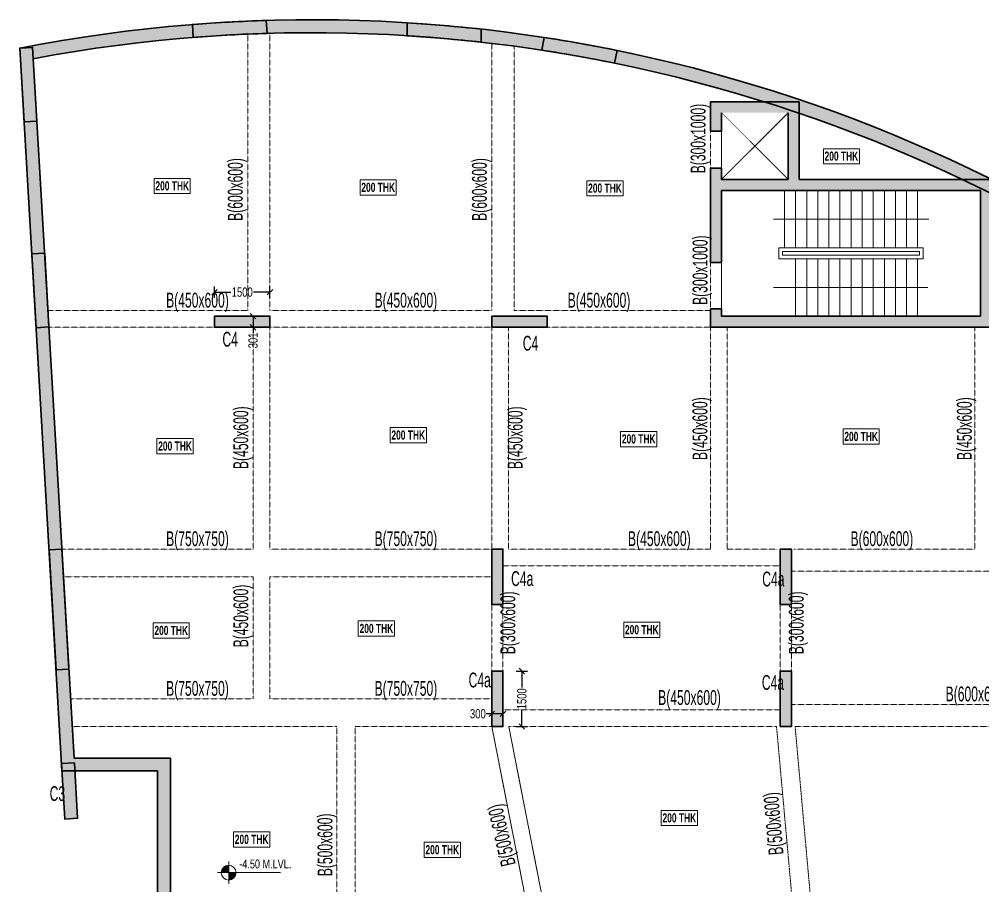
# Model space of a CAD drawing. Header units: millimetres. Extents: x -21 to 359617, y -13 to 62571.
# Drawn here: x -21 to 26061, y 37497 to 60958 of the extents above; entities that cross this region are included whole.
import ezdxf

# ---------------------------------------------------------------- set-up
doc = ezdxf.new("R2010")
doc.units = ezdxf.units.MM
doc.linetypes.add('HIDDEN', pattern=[0.375, 0.25, -0.125])
doc.linetypes.add('HIDDEN2', pattern=[0.1875, 0.125, -0.0625])
for name, color, linetype, lineweight in [('A-ANNO-DIMS', 8, 'Continuous', 15), ('A-DETL-MISC', 35, 'Continuous', 15), ('A-FLOR-IDEN', 11, 'Continuous', 9), ('A-HIDD-ABVE', 8, 'HIDDEN', 20), ('A-HIDD-BELW', 8, 'HIDDEN2', 20), ('G-____-____-DIMS', 7, 'Continuous', 9), ('S-BEAM', 7, 'Continuous', 18), ('S-BEAM-IDEN', 2, 'Continuous', 9), ('S-COL HATCH', 9, 'Continuous', 0), ('S-COLS', 5, 'Continuous', 35)]:
    doc.layers.add(name, color=color, linetype=linetype, lineweight=lineweight)
doc.layers.add('changes', color=7, linetype='Continuous')
doc.styles.add('Dim.s & Anno.(Misc.)', font='ARIALN.TTF')
doc.styles.add('SOBHA', font='swisscl.ttf')
doc.styles.add('Swis721 LtCn BT', font='swisscl.ttf', dxfattribs={"width": 0.9, "height": 233.3551617873649})
doc.styles.add('Swis721 LtCn BT_1', font='swisscl.ttf', dxfattribs={"height": 239.9999999999999})
doc.styles.add('Swis721 LtCn BT_B', font='', dxfattribs={"width": 0.9, "height": 246.9183359013865})
doc.styles.get('Swis721 LtCn BT_B').set_extended_font_data('Swis721 LtCn BT', bold=True)
doc.dimstyles.new('A-GFC-100', dxfattribs={"dimscale": 100, "dimtxt": 1.75, "dimasz": 1.5, "dimexe": 1.5, "dimexo": 0, "dimgap": 1, "dimtad": 1, "dimdsep": 46, "dimtxsty": 'Dim.s & Anno.(Misc.)', "dimblk": 'ARCHTICK', "dimcen": 0, "dimdle": 1.5, "dimclrd": 256, "dimclre": 8, "dimclrt": 6, "dimazin": 2, "dimtfac": 1, "dimtix": 1, "dimtmove": 2, "dimatfit": 3, "dimfxl": 1, "dimtolj": 1, "dimlwd": -1, "dimlwe": 9, "dimarcsym": 0})
doc.dimstyles.new('S-100', dxfattribs={"dimscale": 100, "dimtxt": 2.5, "dimasz": 1.5, "dimexe": 1.5, "dimexo": 1.5, "dimgap": 0.1, "dimtad": 0, "dimdec": 0, "dimrnd": 0.0005, "dimzin": 0, "dimdsep": 46, "dimtxsty": 'SOBHA', "dimblk": 'OBLIQUE', "dimcen": 0.09, "dimclrd": 8, "dimclre": 8, "dimclrt": 6, "dimadec": 0, "dimazin": 0, "dimtfac": 1, "dimtdec": 0, "dimtofl": 0, "dimtmove": 0, "dimatfit": 3, "dimfxl": 1.5, "dimfxlon": 1, "dimtolj": 1, "dimtzin": 0, "dimlwd": -1, "dimlwe": -1, "dimarcsym": 0})

# ---------------------------------------------------------------- blocks, each defined once
blk = doc.blocks.new('_ARCHTICK')
at = {"color": 0, "linetype": 'ByBlock', "const_width": 0.15}
blk.add_lwpolyline([(-0.5, -0.5), (0.5, 0.5)], dxfattribs=at)
blk = doc.blocks.new('A$C31bf04c8')
at = {"layer": 'S-COL HATCH', "transparency": 33554687}
h = blk.add_hatch(color=256, dxfattribs=at)
h.dxf.hatch_style = 1
edge = h.paths.add_edge_path()
edge.add_line((-12645.22190790623, -10575.19985628128), (46759.53647775203, -10575.19985628128))
edge.add_line((46759.53647775203, -10575.19985628128), (50154.77851886302, -10425.00601053238))
edge.add_line((50154.77851886302, -10425.00601053238), (50154.77851886302, 18362.28214049339))
edge.add_arc((65982.97857690603, 101150.6081447527), 84287.8332837242, 235.3318360843077, 259.1763076908551, ccw=False)
edge.add_arc((-8446.611141368747, 268.2098512127995), 41199.68046838963, 49.9961516128636, 101.0852321286915)
edge.add_line((-16368.03390341252, 40699.19712734222), (-15227.48269014805, 21150.0005850792))
edge.add_line((-15227.48269014805, 21150.0005850792), (-12645.22190790623, 21150.00058484077))
edge.add_line((-12645.22190790623, 21150.00058484077), (-12645.22190790623, -10575.19985628128))
edge = h.paths.add_edge_path(flags=16)
edge.add_line((-12295.22190838307, -10225.19985580444), (46751.79886502772, -10225.19985580444))
edge.add_line((46751.79886502772, -10225.19985580444), (49804.77851838618, -10090.14652299881))
edge.add_line((49804.77851838618, -10090.14652299881), (49804.77851838618, 18073.36296987534))
edge.add_arc((65982.9785742499, 101150.6081398986), 84637.83327854906, 235.3207608542366, 258.9803174311657, ccw=False)
edge.add_arc((-8446.611140910538, 268.2098531685769), 40849.68046623029, 49.97334944151059, 100.6567920093794)
edge.add_line((-16000.76089220494, 40413.33677697181), (-14897.30743341893, 21500.00058507919))
edge.add_line((-14897.30743341893, 21500.00058507919), (-12295.22190838307, 21500.00058460236))
edge.add_line((-12295.22190838307, 21500.00058460236), (-12295.22190838307, -10225.19985580444))
h = blk.add_hatch(color=256, dxfattribs=at)
h.dxf.hatch_style = 1
h.paths.add_polyline_path([(-9680.507208030673, 41099.25634849444), (-9699.67745225504, 41448.83023893833, 0.011850094801779), (-11696.67691299319, 41339.31694778055), (-11677.5066617839, 40989.74305733666, -0.0119492284188127)])
h = blk.add_hatch(color=256, dxfattribs=at)
h.dxf.hatch_style = 1
h.paths.add_polyline_path([(-3886.379517793655, 40862.68513311073), (-3886.37951593101, 41214.73544520885, 0.0118917816617123), (-5886.37951593101, 41382.61749047413), (-5886.37951593101, 41031.98205364495, -0.0119919745653029)])
h = blk.add_hatch(color=256, dxfattribs=at)
h.dxf.hatch_style = 1
h.paths.add_polyline_path([(-282.2607116214931, 40293.69900645315), (-212.526349119842, 40636.68168668821, 0.0118113912016586), (-2181.819570951164, 40988.96906228736), (-2251.632284607739, 40645.60098743066, -0.0119099033513172)])
h = blk.add_hatch(color=256, dxfattribs=at)
h.dxf.hatch_style = 1
h.paths.add_polyline_path([(-16018.62856588885, 40719.59102217108), (-16368.03440779075, 40699.20577195286), (-16251.54726236686, 38702.60096753762), (-15902.14142139628, 38722.9862177521)])
h = blk.add_hatch(color=256, dxfattribs=at)
h.dxf.hatch_style = 1
h.paths.add_polyline_path([(3425.353111915291, 39251.15887107328), (2314.552913472057, 39251.15887107328), (2314.552825734019, 38451.158669848), (2614.552662178874, 38451.158669848), (2614.552662178874, 38951.15887107328), (3425.353111915291, 38951.15887107328)], flags=17)
h.paths.add_polyline_path([(3725.35311191529, 39251.15887107328), (3425.353111915291, 39251.15887107328), (3425.353111915291, 38951.15887107328), (3725.35311191529, 38951.15887107328)], flags=17)
h.paths.add_polyline_path([(3763.891615465283, 39251.15887107328), (3725.35311191529, 39251.15887107328), (3725.35311191529, 38951.15887107328), (4414.552661702037, 38951.15887107328), (4414.552661702037, 37151.158669848), (2614.552662178874, 37151.158669848), (2614.552662178874, 37451.158669848), (2314.552741810679, 37451.158669848), (2314.552636906505, 34901.158669848), (2614.552661702037, 34901.158669848), (2614.552661702037, 36851.158669848), (9455.692081548274, 36851.158669848), (9455.692081548274, 37151.158669848), (9141.078686054794, 37151.158669848), (9136.835278585553, 37141.03068506718, 0.0001403111666475), (9115.549892831594, 37151.158669848), (4714.552661702037, 37151.158669848), (4714.552661702037, 39251.15887107328), (4610.311843480914, 39251.15887107328), (4539.36850810796, 38999.99560028687, 0.0048521537077584)])
h.paths.add_polyline_path([(9914.552662655711, 37151.158669848), (9455.692081548274, 37151.158669848), (9455.692081548274, 36851.158669848), (9614.552662178876, 36851.158669848), (9614.552662178876, 33451.15866960958), (9455.692081548274, 33451.15866960958), (9455.692081548274, 33151.15866960958), (9914.552662655711, 33151.15866960958)])
h.paths.add_polyline_path([(9455.692081548274, 33451.15866960958), (2614.552661702037, 33451.15866960958), (2614.552661702037, 33651.158669848), (2314.552662178874, 33651.158669848), (2314.552662178874, 33151.15866960958), (9455.692081548274, 33151.15866960958)])
h = blk.add_hatch(color=256, dxfattribs=at)
h.dxf.hatch_style = 1
h.paths.add_polyline_path([(-15694.00020724535, 35156.51154147834), (-16043.40604635328, 35136.12629126385), (-15926.91890232637, 33139.5214866139), (-15577.51306321844, 33159.90673683211)])
h = blk.add_hatch(color=256, dxfattribs=at)
h.dxf.hatch_style = 1
h.paths.add_polyline_path([(-11101.74020648375, 33451.15858155862), (-11101.74020555243, 33151.15858174488), (-9601.740205552429, 33151.15858663246), (-9601.740206483752, 33451.15858574584)])
h = blk.add_hatch(color=256, dxfattribs=at)
h.dxf.hatch_style = 1
h.paths.add_polyline_path([(-3599.794399350882, 33451.15860553831), (-3599.79439841956, 33151.1586064212), (-2099.794398419559, 33151.15860944986), (-2099.794399350882, 33451.15860949829)])
h = blk.add_hatch(color=256, dxfattribs=at)
h.dxf.hatch_style = 1
h.paths.add_polyline_path([(-15227.36483162269, 27149.97082721069), (-15576.77067259326, 27129.58557769284), (-15387.47906606272, 23885.10276979953), (-15038.07322509214, 23905.48802024871)])
h = blk.add_hatch(color=256, dxfattribs=at)
h.dxf.hatch_style = 1
h.paths.add_polyline_path([(-3599.794376533479, 25651.1652164869), (-3299.794378116728, 25651.16521741822), (-3299.794382307679, 27151.16521741822), (-3599.794380258769, 27151.1652164869)])
h = blk.add_hatch(color=256, dxfattribs=at)
h.dxf.hatch_style = 1
h.paths.add_polyline_path([(-3599.79426477477, 25651.16528400406), (-3299.794264495373, 25651.16528400406), (-3299.794264495373, 27151.16528400406), (-3599.79426477477, 27151.16528400406)])
h = blk.add_hatch(color=256, dxfattribs=at)
h.dxf.hatch_style = 1
h.paths.add_polyline_path([(4200.20562095195, 25651.16523743793), (4500.205622628331, 25651.16523836926), (4500.205618903041, 27151.16523836926), (4200.205616760999, 27151.16523743793)])
h = blk.add_hatch(color=256, dxfattribs=at)
h.dxf.hatch_style = 1
h.paths.add_polyline_path([(4200.205734573304, 25651.16528400406), (4500.205732524395, 25651.16528400406), (4500.205732524395, 27151.16528400406), (4200.205734573304, 27151.16528400406)])
h = blk.add_hatch(color=256, dxfattribs=at)
h.dxf.hatch_style = 1
h.paths.add_polyline_path([(-3599.794370945544, 22351.17455201596), (-3299.794368803502, 22351.17455294728), (-3299.794372994453, 23851.17455294728), (-3599.794374670834, 23851.17455201596)])
h = blk.add_hatch(color=256, dxfattribs=at)
h.dxf.hatch_style = 1
h.paths.add_polyline_path([(-3599.794266171754, 22351.17461953685), (-3299.794266358019, 22351.17461953685), (-3299.794266358019, 23851.17461953685), (-3599.794266171754, 23851.17461953685)])
h = blk.add_hatch(color=256, dxfattribs=at)
h.dxf.hatch_style = 1
h.paths.add_polyline_path([(4200.205630265176, 22351.17457297072), (4500.205628681928, 22351.17457390204), (4500.20562588796, 23851.17457390204), (4200.205626074224, 23851.17457297072)])
h = blk.add_hatch(color=256, dxfattribs=at)
h.dxf.hatch_style = 1
h.paths.add_polyline_path([(4200.205732710659, 22351.17461953685), (4500.205731127411, 22351.17461953685), (4500.205731127411, 23851.17461953685), (4200.205732710659, 23851.17461953685)])
h = blk.add_hatch(color=256, dxfattribs=at)
h.dxf.hatch_style = 1
h.paths.add_polyline_path([(-15238.98340471461, 21348.21740726382), (-15151.61804983765, 19850.76380383596), (-14802.21220747009, 19871.14905335381), (-14889.57756374404, 21368.60265678167)])
at = {"layer": 'S-COLS'}
for p, q in [((4714.552661702037, 39251.15887107328, 5.387693649e-07), (2314.552913472057, 39251.15887107328, 3.290228189e-07)), ((4714.552661702037, 37151.158669848, 2.090836027e-07), (4714.552661702037, 39251.15887107328, 5.387693649e-07)), ((4414.552661702037, 37151.158669848, 2.090836027e-07), (4414.552661702037, 38951.15887107328, 5.387693649e-07)), ((4414.552661702037, 37151.158669848, 2.090836027e-07), (2614.552662178874, 37151.158669848)), ((9914.552662655711, 37151.158669848), (4714.552661702037, 37151.158669848, 2.090836027e-07)), ((2614.552661702037, 36851.158669848), (9614.552662178876, 36851.158669848)), ((2614.552661702037, 34901.158669848), (2614.552661702037, 36851.158669848)), ((9614.552662178876, 36851.158669848), (9614.552662178876, 33451.15866960958)), ((2314.552662178874, 34901.158669848), (2614.552661702037, 34901.158669848)), ((2314.552662178874, 33651.158669848), (2314.552662178874, 33151.15866960958)), ((2614.552661702037, 33651.158669848), (2314.552662178874, 33651.158669848)), ((2614.552661702037, 33451.15866960958), (2614.552661702037, 33651.158669848)), ((9614.552662178876, 33451.15866960958), (2614.552661702037, 33451.15866960958)), ((2314.552662178874, 33151.15866960958), (9914.552662655711, 33151.15866960958))]:
    blk.add_line(p, q, dxfattribs=at)
at = {"layer": 'S-COLS', "elevation": -6.406737e-10}
blk.add_lwpolyline([(-12645.22190790623, -10575.19985628128), (46759.53647775203, -10575.19985628128), (50154.77851886302, -10425.00601053238), (50154.77851886302, 18362.28214049339, -0.104418166803797), (18038.15277118236, 31827.21730065346, 0.2266855225477514), (-16368.03390341252, 40699.19712734222), (-15227.48269014805, 21150.0005850792), (-12645.22190790623, 21150.00058484077)], format="xyb", close=True, dxfattribs=at)
at = {"layer": 'S-COLS'}
for points, elevation in [([(-9699.67745225504, 41448.83023893833, 0.011850094801779), (-11696.67691299319, 41339.31694778055), (-11677.5066617839, 40989.74305733666, -0.0119492284188127), (-9680.507208030673, 41099.25634849444), (-9699.67745225504, 41448.83023893833)], -4.87149e-10), ([(-5886.379504289478, 41382.61748977377, -0.0118917815926114), (-3886.37951593101, 41214.73544520885), (-3886.379517793655, 40862.68513311073, 0.0119919745653029), (-5886.37951593101, 41031.98205364495), (-5886.37951593101, 41382.61749024317)], -6.406737e-10), ([(-282.2607115395367, 40293.69900684804), (-212.526349119842, 40636.68168668821, 0.0118113912016587), (-2181.819570951164, 40988.96906228736), (-2251.632284607739, 40645.60098743066, -0.0119099032839088), (-282.2607227154076, 40293.69900871068)], -4.87149e-10)]:
    blk.add_lwpolyline(points, format="xyb", dxfattribs=dict(at, elevation=elevation))
blk.add_lwpolyline([(-12295.22190838307, -10225.19985580444), (46751.79886502772, -10225.19985580444), (49804.77851838618, -10090.14652299881), (49804.77851838618, 18073.36296987534, -0.1036025941680122), (17825.60995406657, 31548.66370105744, 0.2248253873117498), (-16000.76089220494, 40413.33677697181), (-14897.30743341893, 21500.00058507919), (-12295.22190838307, 21500.00058460236)], format="xyb", close=True, dxfattribs=at)
for points, elevation in [([(-16368.03440779075, 40699.20577195286), (-16018.62856588885, 40719.59102217108), (-15902.14142139628, 38722.9862177521), (-16251.54726236686, 38702.60096753762)], -4.87149e-10), ([(-16043.40604635328, 35136.12629126385), (-15694.00020724535, 35156.51154147834), (-15577.51306321844, 33159.90673683211), (-15926.91890232637, 33139.5214866139)], -4.87149e-10), ([(-11101.74020648375, 33451.15858155862), (-11101.74020555243, 33151.15858174488), (-9601.740205552429, 33151.15858663246), (-9601.740206483752, 33451.15858574584)], -4.87149e-10), ([(-3599.794399350882, 33451.15860553831), (-3599.79439841956, 33151.1586064212), (-2099.794398419559, 33151.15860944986), (-2099.794399350882, 33451.15860949829)], -4.87149e-10), ([(-15576.77067259326, 27129.58557769284), (-15227.36483162269, 27149.97082721069), (-15038.07322509214, 23905.48802024871), (-15387.47906606272, 23885.10276979953)], -4.083295e-10), ([(-3599.794376533479, 25651.1652164869), (-3299.794378116728, 25651.16521741822), (-3299.794382307679, 27151.16521741822), (-3599.794380258769, 27151.1652164869)], -4.87149e-10), ([(-3599.79426477477, 25651.16528400406), (-3299.794264495373, 25651.16528400406), (-3299.794264495373, 27151.16528400406), (-3599.79426477477, 27151.16528400406)], -4.87149e-10), ([(4200.20562095195, 25651.16523743793), (4500.205622628331, 25651.16523836926), (4500.205618903041, 27151.16523836926), (4200.205616760999, 27151.16523743793)], -4.87149e-10), ([(4200.205734573304, 25651.16528400406), (4500.205732524395, 25651.16528400406), (4500.205732524395, 27151.16528400406), (4200.205734573304, 27151.16528400406)], -4.87149e-10), ([(-3599.794370945544, 22351.17455201596), (-3299.794368803502, 22351.17455294728), (-3299.794372994453, 23851.17455294728), (-3599.794374670834, 23851.17455201596)], -4.87149e-10), ([(-3599.794266171754, 22351.17461953685), (-3299.794266358019, 22351.17461953685), (-3299.794266358019, 23851.17461953685), (-3599.794266171754, 23851.17461953685)], -4.87149e-10), ([(4200.205630265176, 22351.17457297072), (4500.205628681928, 22351.17457390204), (4500.20562588796, 23851.17457390204), (4200.205626074224, 23851.17457297072)], -4.87149e-10), ([(4200.205732710659, 22351.17461953685), (4500.205731127411, 22351.17461953685), (4500.205731127411, 23851.17461953685), (4200.205732710659, 23851.17461953685)], -4.87149e-10), ([(-15238.98340471461, 21348.21740726382), (-14889.57756374404, 21368.60265678167), (-14802.21220747009, 19871.14905335381), (-15151.61804983765, 19850.76380383596)], -4.87149e-10)]:
    blk.add_lwpolyline(points, close=True, dxfattribs=dict(at, elevation=elevation))
at = {"layer": 'S-COLS', "elevation": -6.629432e-10}
for points in [[(2614.552662178874, 38951.15887107328), (2614.552662178874, 38451.158669848), (2314.552825734019, 38451.158669848), (2314.552913472057, 39251.15887107328)], [(2614.552662178874, 37151.158669848), (2614.552662178874, 37451.158669848), (2314.552741810679, 37451.158669848), (2314.552636906505, 34901.15870751813)]]:
    blk.add_lwpolyline(points, dxfattribs=at)
blk = doc.blocks.new('Spot Elevations - M_Spot Elevation - Target Filled-23738-FIRST FLOOR  FRAMING PLAN _NTA_')
at = {"layer": 'G-____-____-DIMS'}
h = blk.add_hatch(color=256, dxfattribs=at)
edge = h.paths.add_edge_path(flags=0)
edge.add_line((1.6e-15, 0), (-1.999999999999998, 0))
edge.add_arc((-2.6e-15, 1.9e-15), 1.999999999999994, 90.00000000000023, 180.0000000000001, ccw=False)
edge.add_line((1.6e-15, 1.999999999999998), (1.6e-15, 0))
h = blk.add_hatch(color=256, dxfattribs=at)
edge = h.paths.add_edge_path(flags=0)
edge.add_line((1.6e-15, 0), (2.000000000000003, 0))
edge.add_arc((9e-15, -5.8e-15), 1.999999999999992, 269.9999999999993, 359.99999999999983, ccw=False)
edge.add_line((1.6e-15, -1.999999999999999), (1.6e-15, 0))
for p, q in [((1.9e-15, -2.999999999999999), (1.9e-15, 2.999999999999999)), ((-2.999999999999997, 0), (14, 0))]:
    blk.add_line(p, q, dxfattribs=at)
blk.add_circle((1.6e-15, 0), 2.000000000000001, dxfattribs=at)
blk = doc.blocks.new('_OBLIQUE')
at = {"color": 0, "linetype": 'ByBlock'}
blk.add_line((-0.5, -0.5), (0.5, 0.5), dxfattribs=at)
blk = doc.blocks.new('*D69')
at = {"layer": 'changes', "color": 8, "transparency": 16777216}
for p, q in [((13420.6828584558, 43328.4615918336), (13720.6828584558, 43328.4615918336)), ((13570.6828584558, 43328.4615918336), (13570.6828584558, 42882.28531398302)), ((13570.6828584558, 41828.4615918336), (13570.6828584558, 42274.63786968419)), ((13420.6828584558, 41828.4615918336), (13720.6828584558, 41828.4615918336))]:
    blk.add_line(p, q, dxfattribs=at)
at = {"layer": 'changes', "color": 8, "transparency": 16777216, "xscale": 150, "yscale": 150, "zscale": 150}
for p, rotation in [((13570.6828584558, 43328.4615918336), 90), ((13570.6828584558, 41828.4615918336), 270)]:
    blk.add_blockref('_OBLIQUE', p, dxfattribs=dict(at, rotation=rotation))
at = {"layer": 'changes', "color": 6, "transparency": 16777216, "insert": (13570.68285845581, 42578.46159183359), "char_height": 250, "attachment_point": 5, "rotation": 90, "style": 'SOBHA'}
blk.add_mtext('\\A1;1500', dxfattribs=at)
blk = doc.blocks.new('*D70')
at = {"layer": 'changes', "color": 8, "transparency": 16777216}
for p, q in [((12759.70921852798, 42022.79644701754), (12759.70921852798, 42322.79644701755)), ((13059.70911589624, 42022.79644701754), (13059.70911589624, 42322.79644701755)), ((12759.70921852798, 42172.79644701755), (12609.70921852798, 42172.79644701755)), ((13059.70911589624, 42172.79644701755), (12759.70921852798, 42172.79644701755))]:
    blk.add_line(p, q, dxfattribs=at)
at = {"layer": 'changes', "color": 8, "transparency": 16777216, "xscale": 150, "yscale": 150, "zscale": 150, "rotation": 180}
blk.add_blockref('_OBLIQUE', (12759.70921852798, 42172.79644701755), dxfattribs=at)
at = {"layer": 'changes', "color": 8, "transparency": 16777216, "xscale": 150, "yscale": 150, "zscale": 150}
blk.add_blockref('_OBLIQUE', (13059.70911589624, 42172.79644701755), dxfattribs=at)
at = {"layer": 'changes', "color": 6, "transparency": 16777216, "insert": (12381.16400227635, 42172.79644701755), "char_height": 250, "attachment_point": 5, "style": 'SOBHA'}
blk.add_mtext('\\A1;300', dxfattribs=at)
blk = doc.blocks.new('*D71')
at = {"layer": 'changes', "color": 8, "transparency": 16777216}
for p, q in [((6450.873377017548, 52928.44562463217), (6150.873377017547, 52928.44562463217)), ((6300.873377017548, 52928.44562463217), (6300.873377017548, 52627.27590559923)), ((6450.873377017548, 52627.27590559923), (6150.873377017547, 52627.27590559923)), ((6300.873377017548, 52627.27590559923), (6300.873377017548, 52477.27590559923))]:
    blk.add_line(p, q, dxfattribs=at)
at = {"layer": 'changes', "color": 8, "transparency": 16777216, "xscale": 150, "yscale": 150, "zscale": 150}
for p, rotation in [((6300.873377017548, 52928.44562463217), 90), ((6300.873377017548, 52627.27590559923), 270)]:
    blk.add_blockref('_OBLIQUE', p, dxfattribs=dict(at, rotation=rotation))
at = {"layer": 'changes', "color": 6, "transparency": 16777216, "insert": (6300.873377017562, 52271.17498816803), "char_height": 250, "attachment_point": 5, "rotation": 90, "style": 'SOBHA'}
blk.add_mtext('\\A1;301', dxfattribs=at)
blk = doc.blocks.new('*D72')
at = {"layer": 'changes', "color": 8, "transparency": 16777216}
for p, q in [((5257.763278215987, 53427.35918835676), (5257.763278215987, 53727.35918835675)), ((5257.763278215987, 53577.35918835675), (5703.939556066577, 53577.35918835675)), ((6757.763278215986, 53577.35918835675), (6311.587000365397, 53577.35918835675)), ((6757.763278215986, 53427.35918835676), (6757.763278215986, 53727.35918835675))]:
    blk.add_line(p, q, dxfattribs=at)
at = {"layer": 'changes', "color": 8, "transparency": 16777216, "xscale": 150, "yscale": 150, "zscale": 150, "rotation": 180}
blk.add_blockref('_OBLIQUE', (5257.763278215987, 53577.35918835675), dxfattribs=at)
at = {"layer": 'changes', "color": 8, "transparency": 16777216, "xscale": 150, "yscale": 150, "zscale": 150}
blk.add_blockref('_OBLIQUE', (6757.763278215986, 53577.35918835675), dxfattribs=at)
at = {"layer": 'changes', "color": 6, "transparency": 16777216, "insert": (6007.763278215987, 53577.35918835675), "char_height": 250, "attachment_point": 5, "style": 'SOBHA'}
blk.add_mtext('\\A1;1500', dxfattribs=at)
blk = doc.blocks.new('A$Cf8d4ec59')
at = {"layer": 'A-DETL-MISC'}
for p, q in [((-5300.000001907349, -5.0067901611e-06), (-5300.000001907349, -1550.005597352982)), ((-5000.000005722046, -5.0067901611e-06), (-5000.000005722046, -1550.005597352982)), ((-4700.000005722046, -5.0067901611e-06), (-4700.000005722046, -1550.005597352982)), ((-4400.000001907349, -5.0067901611e-06), (-4400.000001907349, -1550.005597352982)), ((-4100.000001907349, -5.0067901611e-06), (-4100.000001907349, -1550.005597352982)), ((-3800.000001907349, -5.0067901611e-06), (-3800.000001907349, -1550.005597352982)), ((-3500.000005722046, -5.0067901611e-06), (-3500.000005722046, -1550.005597352982)), ((-3200.000005722046, -5.0067901611e-06), (-3200.000005722046, -1550.005597352982)), ((-2900.000001907349, -5.0067901611e-06), (-2900.000001907349, -1550.005597352982)), ((-2600.000001907349, -5.0067901611e-06), (-2600.000001907349, -1550.005597352982)), ((-2300.000001907349, -5.0067901611e-06), (-2300.000001907349, -1549.994012117386)), ((-2000.000005722046, -5.0067901611e-06), (-2000.000005722046, -1549.994012117386)), ((-1700.000005722046, -5.0067901611e-06), (-1700.000005722046, -1549.994012117386)), ((-5000.000005722046, -3400.00000500679), (-5000.000005722046, -1850.005112886429)), ((-4700.000005722046, -3400.00000500679), (-4700.000005722046, -1850.004632234573)), ((-4400.000001907349, -3400.00000500679), (-4400.000001907349, -1850.00414776802)), ((-4100.000001907349, -3400.00000500679), (-4100.000001907349, -1850.003667116165)), ((-3800.000001907349, -3400.00000500679), (-3800.000001907349, -1850.003182649612)), ((-3500.000005722046, -3400.00000500679), (-3500.000005722046, -1850.002698183059)), ((-3200.000005722046, -3400.00000500679), (-3200.000005722046, -1850.002217531204)), ((-2900.000001907349, -3400.00000500679), (-2900.000001907349, -1850.001733064651)), ((-2600.000001907349, -3400.00000500679), (-2600.000001907349, -1850.001252412796)), ((-2300.000001907349, -3400.00000500679), (-2300.000001907349, -1850.000771760941)), ((-2000.000005722046, -3400.00000500679), (-2000.000005722046, -1850.000287294388)), ((-1700.000005722046, -3400.00000500679), (-1700.000005722046, -1850.000287294388))]:
    blk.add_line(p, q, dxfattribs=at)
for points in [[(-1550.000001907348, -1549.999802827835), (-1550.000001907348, -1849.999806642532), (-5450.000005722046, -1850.005597352981), (-5450.000005722046, -1550.005597352982)], [(-1650.000001907348, -1649.999943971634), (-1650.000001907348, -1749.999940156936), (-5350.000001907349, -1750.00546002388), (-5350.000001907349, -1650.00546002388)]]:
    blk.add_lwpolyline(points, close=True, dxfattribs=at)
at = {"layer": 'A-ANNO-DIMS', "ltscale": 500}
for points in [[(-1400.000001907348, -775.0005238056183), (-5600.001485824584, -774.9584209918976)], [(-5599.998933792114, -2624.961293458939), (-1424.103029251098, -2625.000146150589)]]:
    blk.add_leader(points, dimstyle='A-GFC-100', override={"dimasz": 0.002, "dimtad": 0, "dimfxl": 0.18, "dimarcsym": 1}, dxfattribs=at)

msp = doc.modelspace()

# ---------------------------------------------------------------- linework, layer by layer
at = {"layer": 'A-FLOR-IDEN', "color": 8, "flags": 128}
for points in [[(22701.80753699676, 57458.11648962027), (22701.80753699676, 57046.29109279564), (21724.30753699676, 57046.29109279564), (21724.30753699676, 57458.11648962027)], [(22701.80753699676, 57458.11648962027), (22701.80753699676, 57046.29109279564), (21724.30753699676, 57046.29109279564), (21724.30753699676, 57458.11648962027)], [(4604.807536996765, 56654.61648962026), (4604.807536996765, 56242.79109279564), (3627.307536996765, 56242.79109279564), (3627.307536996765, 56654.61648962026)], [(4604.807536996765, 56654.61648962026), (4604.807536996765, 56242.79109279564), (3627.307536996765, 56242.79109279564), (3627.307536996765, 56654.61648962026)], [(10173.80753699676, 56613.61648962026), (10173.80753699676, 56201.79109279564), (9196.307536996766, 56201.79109279564), (9196.307536996766, 56613.61648962026)], [(10173.80753699676, 56613.61648962026), (10173.80753699676, 56201.79109279564), (9196.307536996766, 56201.79109279564), (9196.307536996766, 56613.61648962026)], [(16307.30753699676, 56592.61648962027), (16307.30753699676, 56180.79109279563), (15329.80753699676, 56180.79109279563), (15329.80753699676, 56592.61648962027)], [(16307.30753699676, 56592.61648962027), (16307.30753699676, 56180.79109279563), (15329.80753699676, 56180.79109279563), (15329.80753699676, 56592.61648962027)], [(10987.80753699676, 49914.11648962027), (10987.80753699676, 49502.29109279564), (10010.30753699676, 49502.29109279564), (10010.30753699676, 49914.11648962027)], [(10987.80753699676, 49914.11648962027), (10987.80753699676, 49502.29109279564), (10010.30753699676, 49502.29109279564), (10010.30753699676, 49914.11648962027)], [(23235.80753699676, 49876.74560256428), (23235.80753699676, 49464.92020573964), (22258.30753699676, 49464.92020573964), (22258.30753699676, 49876.74560256428)], [(23235.80753699676, 49876.74560256428), (23235.80753699676, 49464.92020573964), (22258.30753699676, 49464.92020573964), (22258.30753699676, 49876.74560256428)], [(4680.307536996764, 49617.11648962027), (4680.307536996764, 49205.29109279564), (3702.807536996765, 49205.29109279564), (3702.807536996765, 49617.11648962027)], [(4680.307536996764, 49617.11648962027), (4680.307536996764, 49205.29109279564), (3702.807536996765, 49205.29109279564), (3702.807536996765, 49617.11648962027)], [(17220.30753699676, 49809.61648962026), (17220.30753699676, 49397.79109279564), (16242.80753699676, 49397.79109279564), (16242.80753699676, 49809.61648962026)], [(17220.30753699676, 49809.61648962026), (17220.30753699676, 49397.79109279564), (16242.80753699676, 49397.79109279564), (16242.80753699676, 49809.61648962026)], [(10125.80753699676, 44684.11648962026), (10125.80753699676, 44272.29109279564), (9148.307536996766, 44272.29109279564), (9148.307536996766, 44684.11648962026)], [(10125.80753699676, 44684.11648962026), (10125.80753699676, 44272.29109279564), (9148.307536996766, 44272.29109279564), (9148.307536996766, 44684.11648962026)], [(17303.80753699676, 44650.11648962026), (17303.80753699676, 44238.29109279564), (16326.30753699676, 44238.29109279564), (16326.30753699676, 44650.11648962026)], [(17303.80753699676, 44650.11648962026), (17303.80753699676, 44238.29109279564), (16326.30753699676, 44238.29109279564), (16326.30753699676, 44650.11648962026)], [(18318.80753699676, 39560.61648962027), (18318.80753699676, 39148.79109279564), (17341.30753699676, 39148.79109279564), (17341.30753699676, 39560.61648962027)], [(18318.80753699676, 39560.61648962027), (18318.80753699676, 39148.79109279564), (17341.30753699676, 39148.79109279564), (17341.30753699676, 39560.61648962027)], [(6752.307536996764, 38979.11648962027), (6752.307536996764, 38567.29109279564), (5774.807536996764, 38567.29109279564), (5774.807536996764, 38979.11648962027)], [(6752.307536996764, 38979.11648962027), (6752.307536996764, 38567.29109279564), (5774.807536996764, 38567.29109279564), (5774.807536996764, 38979.11648962027)], [(11907.80753699676, 38699.11648962027), (11907.80753699676, 38287.29109279564), (10930.30753699676, 38287.29109279564), (10930.30753699676, 38699.11648962027)], [(11907.80753699676, 38699.11648962027), (11907.80753699676, 38287.29109279564), (10930.30753699676, 38287.29109279564), (10930.30753699676, 38699.11648962027)]]:
    msp.add_lwpolyline(points, close=True, dxfattribs=at)
at = {"layer": 'A-FLOR-IDEN', "color": 8, "elevation": -2.291762e-10, "flags": 128}
msp.add_lwpolyline([(4577.061805568499, 44629.75774032748), (4577.061805568499, 44217.93234350285), (3599.561805568499, 44217.93234350285), (3599.561805568499, 44629.75774032748)], close=True, dxfattribs=at)
msp.add_lwpolyline([(4577.061805568499, 44629.75774032748), (4577.061805568499, 44217.93234350285), (3599.561805568499, 44217.93234350285), (3599.561805568499, 44629.75774032748)], close=True, dxfattribs=at)
at = {"layer": 'A-HIDD-ABVE', "linetype": 'HIDDEN'}
for p, q in [((18974.05614459128, 58428.44591224691, -1.4005917e-09), (20774.05614640178, 56628.4457087343, -1.4005917e-09)), ((18974.05614687861, 56628.4457087343, -1.4005914e-09), (20774.05614411445, 58428.44590767225, 5.38031716e-07))]:
    msp.add_line(p, q, dxfattribs=at)
at = {"layer": 'S-BEAM', "linetype": 'HIDDEN'}
for p, q in [((6157.3445223494, 53077.27593944346), (6157.344522353125, 60590.12554662055)), ((6757.344522353125, 53077.27593944346), (6757.344522353125, 60596.19108509025)), ((12759.70908581824, 53077.27593944719, -1.2247974e-09), (12759.70908581452, 60306.62066369256, -1.2247974e-09)), ((13359.70908581452, 53077.27583348876, -1.2247974e-09), (13359.70908581452, 60230.41484334072, -1.2247974e-09)), ((18674.05633270354, 57927.27593812472, -1.4005917e-09), (18674.05616926015, 56927.27593812471, -1.4005917e-09)), ((18674.05614411444, 54377.27593793845, -1.4005917e-09), (18674.05616926015, 53127.27593793845, -1.4005917e-09)), ((756.3148775434619, 53077.27593944719), (6157.344522345675, 53077.27593944346)), ((6757.344522353125, 53077.27593944346), (12759.70908581452, 53077.27593945092)), ((13359.70908581452, 53077.27580267688), (18674.05614687861, 53077.27600318318)), ((782.1456873192019, 52627.2759394472), (12759.71356141181, 52627.27587159848, -1.5541164e-09)), ((6307.76327914731, 46627.28255055597, -1.2247974e-09), (6307.76327914731, 52628.44562551877, -1.2247974e-09)), ((6757.76327913986, 46628.45223817726, -1.2247974e-09), (6757.763279147309, 52628.44562551877, -1.2247974e-09)), ((12759.29032506407, 52627.27595059699), (18674.05614687861, 52627.2759231863, -1.4005917e-09)), ((12759.7090862839, 46627.28254755339, -1.3001818e-09), (12759.7090862839, 52627.27593489489, -1.3001818e-09)), ((13209.70908628018, 46627.28254755339, -1.3001818e-09), (13209.7090862839, 52627.27593489489, -1.3001818e-09)), ((18674.05614715428, 46627.2825359044, -1.323602e-09), (18674.05614687861, 52627.2759231863, -1.4005917e-09)), ((19124.05614715428, 46627.2825359044, -1.323602e-09), (19124.05614687861, 52627.2759232012, -1.4005917e-09)), ((25824.05614763112, 46627.2825359044, -1.323602e-09), (25824.05614735545, 52627.2759231863, -1.4005917e-09)), ((1132.624345898491, 46627.28255055597), (6307.763279143585, 46627.28255055225)), ((6757.340046185864, 46627.28255055597), (13059.70910239578, 46627.28255056342)), ((13209.70908628018, 46627.28255055225), (18674.05614715428, 46627.28255055225)), ((19124.05614715428, 46627.28255055597), (20484.70910865054, 46627.28255055597)), ((20934.70910865055, 46627.28255055597), (25824.05614763485, 46627.28255055225)), ((13059.71369484426, 46177.28255055597), (20559.2903292364, 46177.28255055597)), ((20859.71369254203, 46027.28255055224), (29684.70910863192, 46027.28255055224)), ((1176.381306629491, 45877.28255054852), (6307.763279154761, 45877.28255055597)), ((6307.763279143585, 42577.29188607758, -1.2247974e-09), (6307.763279151036, 45878.45223816982, -1.2247974e-09)), ((6757.763279147309, 42578.46157369887, -1.2247974e-09), (6757.76327915476, 45878.45223817354, -1.2247974e-09)), ((6757.763279158486, 45877.28255055225), (12759.29032694907, 45877.28255054852)), ((12759.71358191581, 45127.28248175358, -1.5541164e-09), (12759.70911173136, 43327.29181727147)), ((13059.71358191581, 45127.28173671788, -1.5541164e-09), (13059.70911173136, 43327.29107223576)), ((20559.71358096213, 45127.28250273442, -2.4269435e-09), (20559.70911077769, 43327.29183825231, -1.2247974e-09)), ((20859.71358096213, 45127.28175769871, -2.4269435e-09), (20859.70911077769, 43327.29109321659, -1.2247974e-09)), ((1368.488021328909, 42577.29188607012), (6307.763279143585, 42577.29188607758)), ((6757.344522353125, 42577.29188607758), (12759.29032694907, 42577.29188607386)), ((13059.2903254217, 42577.29188607386), (13059.71358843879, 42577.29188607386)), ((20559.2903292364, 42277.2918860664), (13059.71369298161, 42277.29188607385)), ((20859.71369111152, 42427.29188607758), (29684.70910879211, 42427.29188607386)), ((1412.244981355829, 41827.29188607385), (8563.857681151343, 41827.29188607758)), ((8563.857681147618, 35677.28997165835), (8563.857681151343, 41827.29188607385)), ((9063.857681147618, 41827.29188607758), (12759.70921852426, 41827.29188607758)), ((9063.857681147618, 35677.28997165835), (9063.857681151343, 41827.29188607385)), ((13963.86384152607, 35677.28997133425), (12759.70921852798, 41827.29188607385, -1.3001818e-09)), ((14405.47844334305, 35763.7569792693), (13218.02480092258, 41828.46165679148, -1.293473e-09)), ((20458.80208531754, 41827.29188607385), (13218.25383903445, 41827.29188607385)), ((20458.80208531754, 41827.29188607385, -1.2236581e-09), (21014.85646786899, 35654.86103082573, -1.5544188e-09)), ((20960.72151131542, 41828.46165679148, -1.2259994e-09), (21512.83982762308, 35699.72274513668, -1.5544188e-09)), ((20960.82689218209, 41827.29188607385), (29674.53730625273, 41827.29188607385, -1.1749952e-09))]:
    msp.add_line(p, q, dxfattribs=at)
at = {"layer": 'S-BEAM'}
for p, q in [((18974.05614411444, 57927.27593812472, -1.4005917e-09), (18974.05616926015, 56927.27594415968, -1.4005917e-09)), ((18974.05614411444, 54377.27594397342, -1.4005917e-09), (18974.05616926015, 53127.27594397342, -1.4005917e-09))]:
    msp.add_line(p, q, dxfattribs=at)
at = {"layer": 'S-BEAM', "ltscale": 250000}
msp.add_line((13059.29032587991, 46627.28255055597), (13059.71357762427, 46627.28255055597), dxfattribs=at)

# ---------------------------------------------------------------- block references
at = {"layer": 'A-HIDD-BELW', "color": 3}
msp.add_blockref('A$C31bf04c8', (16359.50348469974, 19477.2870388863), dxfattribs=at)
at = {"layer": 'G-____-____-DIMS', "xscale": 99.99999999999991, "yscale": 99.99999999999991, "zscale": 99.99999999999991}
msp.add_blockref('Spot Elevations - M_Spot Elevation - Target Filled-23738-FIRST FLOOR  FRAMING PLAN _NTA_', (5642.529671255363, 37876.61936725801), dxfattribs=at)
at = {"layer": 'S-BEAM-IDEN'}
msp.add_blockref('A$Cf8d4ec59', (25974.0606253332, 56327.27594326189, -1.3217722e-09), dxfattribs=at)

# ---------------------------------------------------------------- texts
at = {"layer": 'A-FLOR-IDEN', "color": 1, "char_height": 246.9183359013865, "width": 1154.999999999998, "attachment_point": 2, "line_spacing_factor": 0.9642671421142559, "style": 'Swis721 LtCn BT_B'}
for insert in [(22213.05753699676, 57380.07450806102), (22213.05753699676, 57380.07450806102), (4116.057536996764, 56576.57450806102), (4116.057536996764, 56576.57450806102), (9685.057536996765, 56535.57450806102), (9685.057536996765, 56535.57450806102), (15818.55753699676, 56514.57450806102), (15818.55753699676, 56514.57450806102), (10499.05753699676, 49836.07450806102), (10499.05753699676, 49836.07450806102), (16731.55753699676, 49731.57450806102), (16731.55753699676, 49731.57450806102), (22747.05753699676, 49798.70362100503), (22747.05753699676, 49798.70362100503), (4191.557536996764, 49539.07450806102), (4191.557536996764, 49539.07450806102), (9637.057536996765, 44606.07450806102), (9637.057536996765, 44606.07450806102), (4088.311805568499, 44551.71575876823), (4088.311805568499, 44551.71575876823), (16815.05753699676, 44572.07450806102), (16815.05753699676, 44572.07450806102), (17830.05753699676, 39482.57450806102), (17830.05753699676, 39482.57450806102), (6263.557536996764, 38901.07450806102), (6263.557536996764, 38901.07450806102), (11419.05753699676, 38621.07450806102), (11419.05753699676, 38621.07450806102)]:
    msp.add_mtext('200 THK', dxfattribs=dict(at, insert=insert))
at = {"layer": 'G-____-____-DIMS', "insert": (5927.912731893224, 38232.22941467291), "char_height": 239.9999999999999, "width": 1683.880654475457, "attachment_point": 1, "line_spacing_factor": 0.970125592708619, "style": 'Swis721 LtCn BT_1'}
msp.add_mtext('-4.50 M.LVL.', dxfattribs=at)
at = {"layer": 'S-BEAM-IDEN', "style": 'Swis721 LtCn BT', "width": 0.8}
for s, rotation, p in [('B(300x1000)', 90.00000000000031, (18536.93512557805, 56792.32423149919, -1.3970702e-09)), ('B(600x600)', 90.00000000000031, (6020.223491243882, 55505.44736228263)), ('B(600x600)', 90.00000000000031, (12622.58805470527, 55505.44736228635, -1.221276e-09)), ('B(300x1000)', 90.00000000000031, (18590.72282103435, 53232.14428742727, -1.4005917e-09)), ('B(450x600)', 359.9999999999997, (3949.535350214553, 53160.60927277184)), ('B(450x600)', 359.9999999999997, (9587.18125380562, 53160.60927277184)), ('B(450x600)', 359.9999999999997, (14809.65169277401, 53160.60927277184)), ('C4', 359.9999999999997, (5472.925364095581, 52104.25917482129)), ('C4', 359.9999999999997, (13595.8411913848, 51996.17368705323)), ('B(450x600)', 90.00000000000031, (18587.22292449311, 49038.03494581333, -1.456898e-09)), ('B(450x600)', 90.00000000000031, (25737.22292496995, 49038.03494581333, -1.456898e-09)), ('B(450x600)', 90.00000000000031, (6170.642248038066, 48792.10636835297, -1.221276e-09)), ('B(450x600)', 90.00000000000031, (13589.36265381412, 48790.93668073168)), ('B(750x750)', 359.9999999999997, (3949.535350218279, 46710.61588388806)), ('B(750x750)', 359.9999999999997, (9587.181253809345, 46710.61588388806)), ('B(450x600)', 359.9999999999997, (16441.42041842998, 46710.61588388806)), ('B(600x600)', 359.9999999999997, (22459.38113649548, 46710.61588388433)), ('C4a', 359.9999999999997, (13279.52035925151, 45629.71584161124)), ('C4a', 359.9999999999997, (20072.02469797791, 45618.57466621821)), ('B(450x600)', 90.00000000000031, (6170.642248038066, 43971.30517477667, -1.221276e-09)), ('B(300x600)', 90.00000000000031, (13391.96049869792, 43785.60752409449)), ('B(300x600)', 90.00000000000031, (21191.96049774424, 43785.60754507533, -1.3080283e-09)), ('B(750x750)', 359.9999999999997, (3949.53535022573, 42660.62521940967)), ('B(750x750)', 359.9999999999997, (9587.181253816796, 42660.62521940967)), ('C4a', 359.9999999999997, (12130.70872738571, 42888.25502044832)), ('C4a', 359.9999999999997, (20060.86305958391, 42821.38721136874)), ('B(450x600)', 359.9999999999997, (17256.41240928308, 42413.3071879906)), ('B(600x600)', 359.9999999999997, (25031.38113649548, 42510.62521940222)), ('C3', 359.9999999999997, (800.1835812589652, 39815.65169045454)), ('B(500x600)', 95.07955632983261, (20647.89562582956, 38373.96863655499, -1.4466135e-09)), ('B(500x600)', 103.0639541273866, (13407.84403322251, 38105.46063477299)), ('B(500x600)', 89.99999999999969, (8446.324469894034, 37779.93738634637))]:
    msp.add_text(s, height=400, rotation=rotation, dxfattribs=at).set_placement(p)

# ---------------------------------------------------------------- dimensions: what is measured, and where the dimension line sits
at = {"layer": 'changes'}
for p1, p2, distance, picture, middle in [((5257.763278215987, 52928.44562044492, -1.2247974e-09), (6757.763278215986, 52928.44562463215, -1.2247974e-09), 648.9135637246, '*D72', (6007.763278215987, 53577.35918835675)), ((6757.763278215986, 52928.44562463215, -1.2247974e-09), (6757.763276509805, 52627.2759055992, -1.0680538e-09), -456.8898994922574, '*D71', (6300.873377017562, 52271.17498816803)), ((13059.70921834172, 41828.46159183359, -1.2247974e-09), (13059.70911170528, 43328.46159183358, -1.2247974e-09), -510.9737467505189, '*D69', (13570.68285845581, 42578.46159183359))]:
    dim = msp.add_aligned_dim(p1=p1, p2=p2, distance=distance, dimstyle='S-100', dxfattribs=at)
    dim.commit()
    dim.dimension.update_dxf_attribs({"geometry": picture, "text_midpoint": middle})
dim = msp.add_linear_dim(base=(12759.70921852798, 42172.79644701755), p1=(13059.70911589624, 41828.46159183359, -1.2247974e-09), p2=(12759.70921852798, 41828.46165842315, -1.2247974e-09), dimstyle='S-100', dxfattribs=at)
dim.commit()
dim.dimension.update_dxf_attribs({"geometry": '*D70', "text_midpoint": (12381.16400227635, 42172.79644701755)})

doc.saveas('drawing.dxf')
